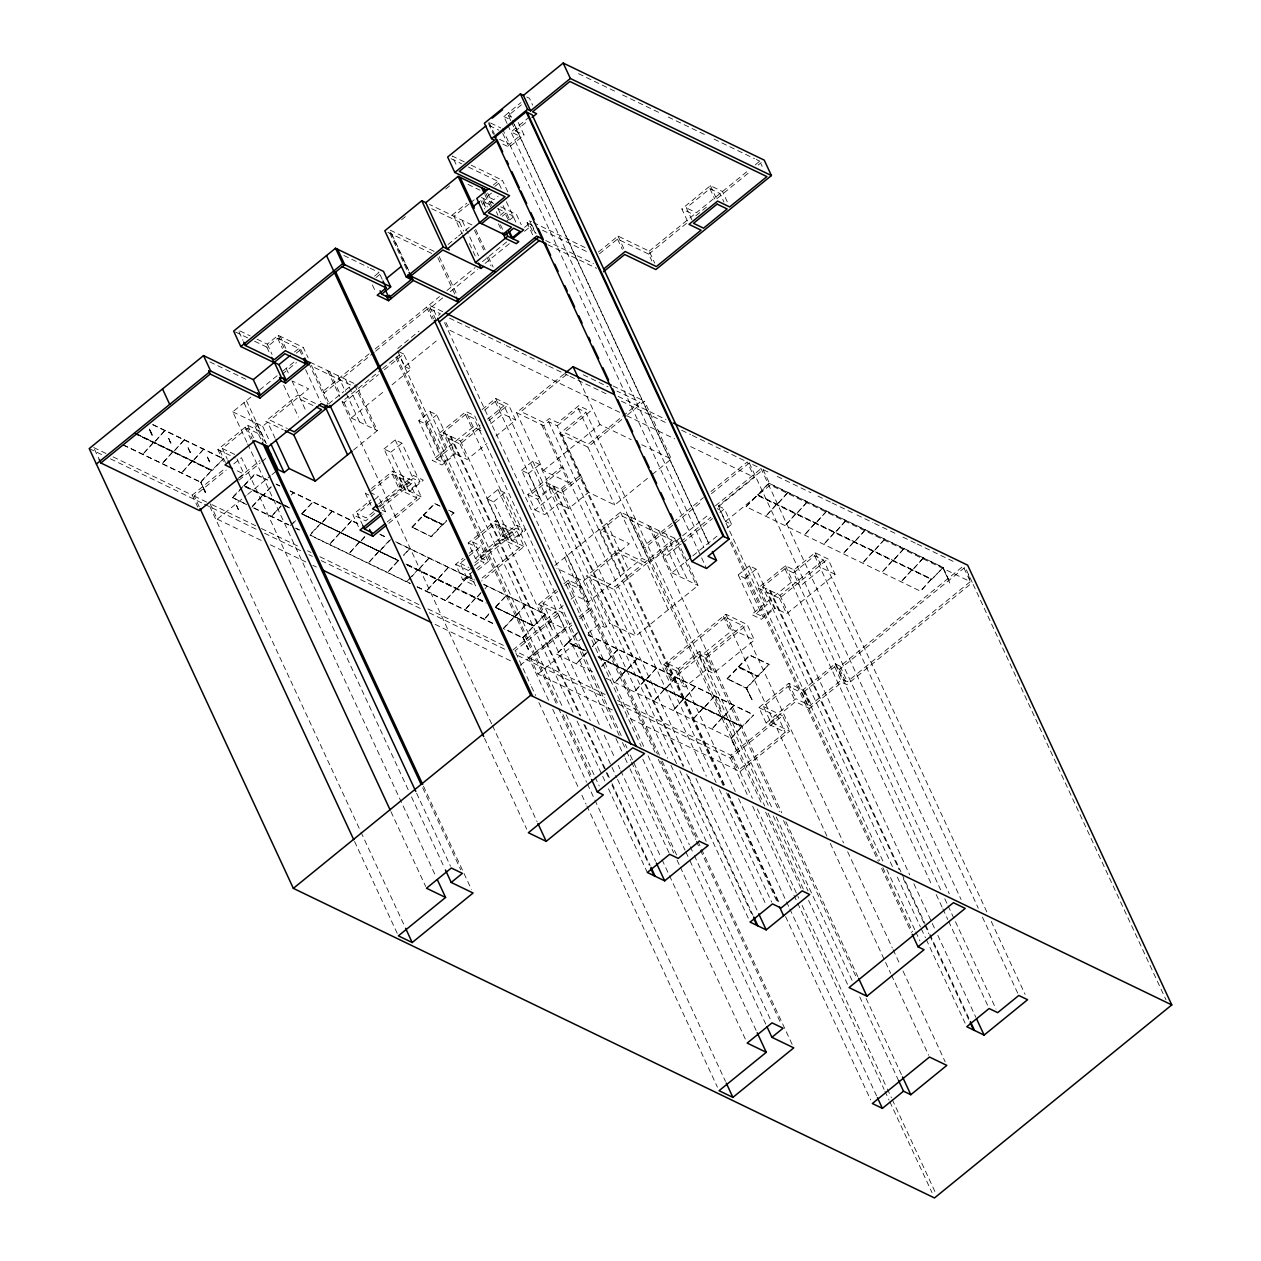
<?xml version="1.0" encoding="UTF-8"?>
<svg xmlns="http://www.w3.org/2000/svg" width="1261" height="1261" viewBox="0 0 1261 1261"><rect width="100%" height="100%" fill="white"/><g stroke="black" fill="none" stroke-linecap="round" stroke-linejoin="round"><path stroke-width="0.75" stroke-dasharray="5 3.75" d="M123.042 444.739L200.452 482.128L211.612 470.432L200.72 482.506L205.354 492.484M136.235 433.611L211.895 470.148L223.323 458.846L212.163 470.526L134.754 433.154M246.683 504.668L232.339 497.48L243.499 485.8L278.681 502.792M289.794 507.978L243.783 485.501L254.943 473.805L267.253 479.763M232.607 497.874L243.767 486.179L282.464 504.873L271.304 516.553L280.967 505.787M244.051 485.879L255.211 474.199L267.521 480.142M270.563 487.045L263.407 495.226L273.322 484.839M251.964 507.221L262.84 495.147L251.68 506.827L288.627 524.671M291.165 495.1L293.64 492.499L291.433 495.494M290.393 525.522L295.358 520.32M301.836 513.542L312.996 501.846L302.104 513.921L398.87 560.641L302.104 513.921M293.135 523.315L295.626 520.714M364.855 536.382L360.157 541.962L365.123 536.76M389.176 540.528L379.514 551.309L390.674 539.613M411.906 527.019L423.065 515.339L442.422 524.686L431.53 536.76L411.906 527.019L431.53 536.76M446.693 520.872L442.974 524.765L423.349 515.04L434.509 503.36L439.79 505.897M412.174 527.413L423.333 515.717L442.69 525.065M423.617 515.434L434.777 503.738L440.057 506.291M398.318 560.562L387.426 572.636L398.318 560.562L301.552 513.826L398.586 560.94M403.567 555.061L409.762 548.582L403.835 555.455M431.262 536.366L442.422 524.686M423.349 515.04L442.706 524.387L446.426 520.494M451.391 515.292L453.865 512.707L451.659 515.686M408.99 578.988L417.675 569.909L411.732 576.781M410.503 578.074L406.515 581.589M480.977 592.449L476.28 598.029L483.72 590.243M484.965 588.934L487.172 585.955M488.89 613.776L484.192 619.356L490.387 612.862M495.368 606.982L506.528 595.302L495.636 607.376L534.349 626.071L545.509 614.375L483.657 584.253M504.778 627.411L514.441 616.629L503.281 628.325L523.205 637.798L528.58 649.368M522.637 637.656L533.797 625.976L522.905 638.05L503.549 628.703M534.081 625.677L545.241 613.997M585.892 653.119L576.245 663.885L587.405 652.205L568.049 642.858L556.621 654.16L567.781 642.48L585.372 650.975M584.174 650.203L568.065 642.18L576.75 633.085M568.333 642.558L579.493 630.878M592.371 646.326L598.581 639.831L592.638 646.72M746.039 506.701L757.199 495.006L931.375 579.114L920.483 591.188L746.039 506.701L757.467 495.4L931.643 579.508M757.483 494.706L931.926 579.209L943.086 567.513L768.911 483.404L757.751 495.1L768.643 483.026L942.96 567.324L950.116 582.755M601.529 666.36L606.494 661.158L601.796 666.738M726.998 678.639L738.158 666.943L757.514 676.29L746.559 688.411L726.998 678.639L746.354 687.986L751.934 699.997L746.622 688.049M738.442 666.643L749.601 654.963L768.958 664.311L758.066 676.385L738.442 666.643L758.066 676.385M727.266 679.017L738.426 667.337L757.782 676.684M738.71 667.037L749.869 655.357L769.226 664.689M746.354 687.986L757.514 676.29M757.798 675.991L768.958 664.311M731.065 738.647L741.957 726.588L730.797 738.268L736.44 750.232L731.38 738.394L606.147 678.339M597.982 656.618L742.24 726.289L753.668 714.987L742.508 726.667L598.25 656.997M931.375 579.114L920.483 591.188M507.032 123.389L503.848 116.532L520.966 102.614M510.737 120.63L508.341 115.476L521.928 104.442M401.502 219.824L407.587 214.874M529.652 116.8L511.004 131.964L519.564 136.093L509.617 144.18L499.435 139.262M511.525 122.333L515.513 130.908L527.571 121.088M151.998 435.408L149.444 428.992L152.565 435.281M445.7 189.087L450.177 185.446M502.855 144.132L509.145 147.159L524.056 135.037L516.884 119.606M257.008 339.162L267.3 344.143L278.161 335.3L303.302 347.437L308.078 357.714M254.596 341.227L266.828 347.122L277.688 338.279L298.81 348.477L301.994 355.334M170.519 443.147L168.675 438.276L171.07 443.021M374.533 276.127L379.025 272.471L382.209 279.327M451.942 215.284L466.854 203.163M376.014 277.53L382.02 272.644M468.856 204.124L453.944 216.261L462.22 234.057M470.353 202.911L474.814 199.285M493.382 184.989L497.906 181.3L501.894 189.875M494.864 186.392L502.414 180.26L507.978 192.255M294.538 351.945L298.81 348.477M491.506 193.075L487.313 196.48L493.855 199.632L498.048 196.227M296.335 353.096L303.302 347.437M431.719 208.743L459.508 222.157L461.983 220.139L478.518 255.747M190.112 452.62L188.031 447.623L190.427 452.368M246.825 442.122L232.749 411.827L250.829 397.12M259.64 389.948L277.247 375.62M283.189 370.797L295.295 360.961M282.165 374.233L296.508 362.569M448.065 244.508L457.049 237.194M458.547 235.965L472.04 224.994L429.528 204.471M500.239 215.253L504.432 211.832L507.616 218.689M502.256 216.214L506.449 212.81L512.975 215.962L505.992 221.652M209.468 461.967L207.387 456.971L209.783 461.715M223.433 461.51L217.854 449.515L247.676 425.256L260.743 431.561L258.269 433.579L247.203 428.251L222.362 448.459L227.311 459.146M509.68 219.95L516.474 214.433L521.25 224.71M232.749 411.827L262.666 426.265L267.631 422.214L275.071 438.245M299.929 395.938L308.63 388.877L292.93 381.295M205.653 492.231L200.798 482.191L205.102 492.373M123.31 445.133L201.051 482.317M113.064 456.876L192.239 495.116L225.041 468.43M532.631 234.767L527.051 222.756L529.541 220.738L531.559 221.715M199.206 506.764L194.241 496.077L226.223 470.069M233.837 463.875L241.45 457.68L435.675 876.08M369.095 353.852L322.217 391.998L324.219 392.959L374.139 352.371M375.147 348.934L439.49 296.587M446.946 290.534L475.066 267.647M482.459 261.642L507.962 240.898M524.544 227.406L529.068 223.733L533.844 234.01M375.652 351.141L428.582 308.078L440.388 313.784L437.346 316.259M442.674 297.911L432.066 306.533L437.646 318.544M450.256 291.748L477.525 269.555M485.107 263.391L510.863 242.443M524.513 231.346L532.079 225.183L536.067 233.758M328.617 403.883L343.796 391.541M345.325 390.295L351.393 385.362L311.514 366.1M238.502 477.998L259.813 460.659M397.751 348.462L419.078 331.123M239.653 477.793L244.13 474.168L236.958 458.736M238.991 480.205L260.302 462.882M261.831 461.636L266.386 457.916M491.648 723.846L342.062 401.581L381.169 369.772M382.666 368.543L399.217 355.098L562.847 707.626M342.062 401.581L344.08 402.558L378.363 374.659M384.321 369.804L403.709 354.042L410.865 369.473L391.493 385.236M210.083 503.722L217.239 519.154L246.163 495.636M247.676 494.407L270.516 475.823M272.029 474.593L276.6 470.873M397.672 351.125L404.844 366.557L439.127 338.673M238.219 509.57L236.501 505.33L238.534 509.318M344.08 402.558L351.236 417.974L385.535 390.09M353.521 450.004L377.37 430.6L355.886 384.306M598.408 252.042L618.016 236.075L649.179 251.128L654.758 263.139M599.432 253.808L617.543 239.07L648.706 254.123L651.89 260.98M383.99 448.963L395.182 439.868L401.96 443.147L419.866 481.718L408.69 490.813L390.784 452.242L383.99 448.963L401.896 487.534L413.088 478.439L419.866 481.718M454.654 453.424L443.478 462.519L436.684 459.24L418.778 420.67L429.969 411.575L436.747 414.853L454.654 453.424L467.216 459.493L486.904 443.478M687.418 220.927L681.838 208.932L710.416 185.682L722.49 191.514L727.25 201.792M691.911 219.871L686.347 207.876L709.943 188.677L719.999 193.532L723.972 202.107M390.784 452.242L401.96 443.147M418.778 420.67L425.572 423.948L436.747 414.853M649.179 251.128L693.913 214.748L681.838 208.932M719.999 193.532L696.387 212.731L686.347 207.876M722.49 191.514L749.318 169.683M755.276 164.828L759.752 161.187L762.148 166.326M648.706 254.123L686.709 223.213M695.836 215.789L706.475 207.135M717.115 198.481L750.563 171.275M758.16 165.081L761.203 162.606M370.97 505.377L365.391 493.366L369.946 489.662M371.475 488.433L392.723 471.141L414.097 481.45L421.253 496.881L387.947 523.977M436.684 459.24L447.876 450.145L445.858 449.184L438.702 433.752L466.034 411.512L474.577 415.641L481.734 431.073L473.19 426.943L466.034 411.512M371.38 491.112L392.25 474.136L409.604 482.506L416.76 497.937L386.764 522.322M572.951 712.229L443.194 432.696L465.561 414.506L474.104 418.636L621.216 735.557M358.392 526.672L352.828 514.677L370.923 499.955M482.112 409.51L495.699 398.46L508.514 404.655L515.67 420.086L495.999 436.085M362.884 525.632L357.32 513.621L372.405 501.358M373.918 500.128L378.442 496.456L385.598 511.871L382.587 514.33M484.665 410.046L495.226 401.455L504.022 405.695L667.652 758.224M378.631 503.864L413.561 475.46L423.365 480.189L409.699 491.301L402.527 475.87M473.19 426.943L432.192 460.297L441.996 465.025L455.662 453.913L448.506 438.481M377.055 507.757L399.422 489.567L416.76 497.937M373.603 511.777L366.116 517.877L357.32 513.621M379.608 506.906L409.604 482.506M443.194 432.696L460.533 441.066L480.031 425.209M487.518 419.109L504.022 405.695M374.722 513.479L365.643 520.872L352.828 514.677M380.775 508.546L414.097 481.45M438.702 433.752L460.06 444.061L481.261 426.817M488.827 420.67L508.514 404.655M490.797 423.712L502.855 413.892L515.67 420.086M676.558 763.646L545.981 482.332L563.383 468.178L561.366 467.216L527.823 494.501L534.979 509.933L568.538 482.648L543.396 470.511L516.537 412.646L563.903 374.123M566.52 374.596L521.029 411.59L544.153 422.766L549.276 418.589L557.819 422.719L578.783 405.664L590.353 411.244L564.266 432.476L588.383 444.124L639.942 402.18L616.913 391.052M516.537 412.646L543.68 425.745L548.645 421.71L557.189 425.84L723.83 784.815M557.189 425.84L578.31 408.659L585.861 412.3L769.068 806.993M723.262 785.745L559.774 433.516L585.861 412.3M486.793 498.599L497.969 489.504L504.763 492.783L522.669 531.354L511.477 540.449L493.571 501.878L486.793 498.599L504.699 537.17L515.875 528.075L522.669 531.354M521.581 470.306L532.757 461.211L539.535 464.489L550.285 487.629L539.109 496.724L532.315 493.445L521.581 470.306L528.359 473.584L539.109 496.724M493.571 501.878L504.763 492.783M528.359 473.584L539.535 464.489M543.396 470.511L599.921 424.531L631.257 439.663M476.359 568.695L483.893 562.564L475.35 558.434L468.194 543.002L495.526 520.777L516.884 531.086L524.04 546.517L481.655 581.006M559.774 433.516L587.91 447.119L626.102 416.035M627.631 414.806L644.45 401.124L671.309 458.988L651.448 475.145M477.824 570.098L488.385 561.508L479.842 557.394L472.686 541.962L495.053 523.772L512.392 532.142L519.548 547.573L482.065 578.058M532.315 493.445L543.507 484.35L550.285 487.629M455.615 564.313L468.43 570.508L475.586 585.939L462.771 579.745L455.615 564.313L463.15 558.182M469.187 553.264L476.737 547.132L483.893 562.564M527.823 494.501L537.627 499.23L551.293 488.117L561.602 493.098L568.758 508.53L588.635 492.357L614.769 504.983L649.919 476.39M474.309 582.093L467.279 578.689L460.107 563.257L467.658 557.126M469.155 555.896L481.229 546.092L488.385 561.508M475.35 558.434L516.348 525.096L526.152 529.825L512.486 540.937L505.33 525.506M545.981 482.332L562.075 490.103L579.461 475.949L581.479 476.926L561.602 493.098M479.842 557.394L502.209 539.204L519.548 547.573M474.908 562.627L512.392 532.142M468.43 570.508L472.97 566.804M474.483 565.574L516.884 531.086M462.771 579.745L474.845 569.925M534.979 509.933L544.784 514.661L558.45 503.549L568.758 508.53M467.279 578.689L471.803 575.016M554.84 565.543L620.538 512.108L676.574 539.172L698.074 585.467L635.954 635.985L609.804 623.36L588.32 577.081L583.354 581.116L556.81 568.301M601.418 530.25L620.065 515.103L672.081 540.212L644.749 562.453M520.084 665.398L564.818 629.018L545.714 619.797L538.557 604.366L556.448 589.817M563.903 583.748L568.364 580.107L581.431 586.428L578.957 588.446L567.891 583.102L564.975 585.482M599.243 724.381L543.05 603.31L557.661 591.425M620.633 550.805L629.318 543.727L599.416 529.289L620.901 575.583M523.205 637.798L528.264 649.62M545.714 619.797L563.604 605.248M571.06 599.18L575.536 595.539L588.603 601.844L642.022 558.402L650.061 562.28L709.045 514.299M512.928 649.967L557.646 613.587L564.818 629.018M548.393 622.036L552.223 629.87L548.945 621.894M619.167 735.384L562.154 612.531L514.929 650.944L528.753 657.611L549.418 702.125M671.64 523.473L642.905 546.848L644.907 547.826L702.393 501.074M673.153 522.243L703.402 497.638M710.968 491.491L747.269 461.967L754.425 477.383L716.611 508.151M711.456 493.681L749.27 462.929L761.092 468.635L961.087 899.503M528.753 657.611L571.375 622.95M578.988 616.755L589.644 608.101L591.645 609.063L579.477 618.978M715.397 505.803L761.092 468.635M668.251 609.709L646.767 563.415L618.615 549.828L586.318 576.104L614.454 589.691L676.574 539.172M612.294 709.927L537.927 674.02L530.771 658.589L571.864 625.157M727.093 527.965L731.569 524.324L725.532 521.423L718.376 505.992L763.094 469.612L768.406 472.166M679.301 542.987L662.75 556.432L664.768 557.409L681.161 544.074M680.798 541.757L710.889 517.294M682.658 542.86L712.481 518.602M719.936 512.533L724.397 508.892L731.569 524.324M537.927 674.02L580.549 639.359M588.162 633.164L598.817 624.494L604.839 627.411L609.804 623.36M725.532 521.423L770.266 485.044L970.308 581.636L847.313 681.681L842.285 679.253L835.129 663.822L802.831 690.098L788.755 683.304L758.933 707.563L766.105 722.994L785.193 732.215L737.984 770.613L626.449 716.768M650.44 526.546L671.924 572.841L691.312 557.078M692.809 555.865L718.139 535.247M738.221 574.921L749.397 565.826L756.19 569.105L774.096 607.676L786.659 613.744L835.113 574.338L827.941 558.907L815.126 552.712L794.004 569.893L785.461 565.763L758.129 588.004L765.301 603.42L767.303 604.397L756.127 613.492L738.221 574.921L744.999 578.2L762.905 616.771L774.096 607.676M744.999 578.2L756.19 569.105M663.712 664.799L725.832 614.265L747.19 624.589L754.362 640.021L713.363 673.374L706.065 669.843L698.909 654.412L677.788 671.593L663.712 664.799L670.868 680.231L684.944 687.024L706.065 669.843M724.413 784.815L668.204 663.759L725.359 617.26L742.697 625.645L843.53 842.852M892.378 866.48L762.621 586.948L784.988 568.758L793.532 572.888L940.643 889.809M793.532 572.888L814.653 555.707L823.449 559.947L987.095 912.475M668.204 663.759L678.26 668.614L699.382 651.433L706.664 654.948L779.393 811.627M670.868 680.231L732.988 629.696L754.362 640.021M835.113 574.338L822.298 568.144L801.176 585.325L792.633 581.195L751.635 614.548L761.423 619.277L775.089 608.165L767.933 592.733M706.664 654.948L742.697 625.645M762.621 586.948L779.976 595.318L823.449 559.947M698.909 654.412L706.192 657.943L747.19 624.589M758.129 588.004L779.487 598.313L827.941 558.907M715.192 696.072L722.049 711.756M746.307 688.301L752.25 699.745M740.002 771.59L789.701 731.159L770.597 721.938L763.425 706.507L788.283 686.299L802.359 693.093L809.515 708.524L841.812 682.248L846.84 684.676L972.326 582.614L965.154 567.182L839.684 669.244L834.656 666.817L802.359 693.093M949.801 583.008L942.708 567.198L949.864 582.629M766.105 722.994L795.912 698.736L809.988 705.529L842.285 679.253M770.597 721.938L795.439 701.731L809.515 708.524M617.527 700.47L730.828 755.181L778.037 716.784L785.193 732.215M835.129 663.822L840.157 666.249L963.152 566.205L970.308 581.636L967.502 571.17M618.773 704.3L730.355 758.176L782.529 715.744L789.701 731.159M578.547 73.69L615.494 91.533M622.524 94.922L661.237 113.616M668.267 117.021L682.343 123.814M684.108 124.666L705.214 134.848M714.01 139.104L754.472 158.634M756.237 159.485L759.752 161.187M526.783 97.002L529.462 98.295L532.646 105.152M508.341 115.476L511.761 117.131M503.848 116.532L510.689 119.827M515.513 130.908L524.056 135.037M490.576 123.011L500.759 127.928M489.41 125.674L498.836 130.214M464.269 161.849L452.147 155.986L456.923 166.279M471.204 165.191L502.414 180.26M451.107 158.713L461.51 163.725M468.446 167.082L497.906 181.3M467.973 184.374L480.031 190.206M493.776 203.462L481.292 197.441L486.068 207.718M500.759 206.836L516.474 214.433M533.324 222.566L586.302 248.149M489.473 204.613L482.821 201.397L486.005 208.254M497.78 208.632L504.432 211.832M527.051 222.756L532.079 225.183M542.514 230.227L587.721 252.058M545.777 240.552L593.458 263.581M547.936 244.807L596.626 268.325M434.115 251.38L389.318 229.738L408.328 270.689M387.836 232.245L435.077 255.053M404.166 264.069L406.184 265.046M343.843 255.479L368.48 267.379M370.23 268.23L379.025 272.471M613.114 385.992L644.45 401.124M583.228 374.785L608.038 386.78M442.706 311.672L429.055 305.083L436.211 320.515M618.205 396.411L666.06 419.535M449.499 318.166L486.714 336.151M488.48 337.002L504.432 344.71M506.213 345.561L546.975 365.249M548.756 366.1L568.254 375.51M570.019 376.377L609.016 395.197M621.421 401.187L667.51 423.444M681.681 430.285L690.539 434.572M692.321 435.423L747.269 461.967M777.265 476.437L810.902 492.688M817.979 496.109L830.368 502.099M832.134 502.95L855.163 514.062M856.928 514.914L872.864 522.606M874.63 523.457L895.877 533.718M902.955 537.139L915.344 543.128M917.125 543.98L956.074 562.784M619.718 412.347L449.562 330.177L445.59 321.602M626.812 415.767L674.667 438.875M690.618 446.583L754.425 477.383M641.707 444.707L671.309 458.988M399.185 351.851L403.709 354.042M718.376 505.992L724.397 508.892M717.225 508.656L719.905 509.948L883.551 862.477M404.844 366.557L410.865 369.473M353.884 383.344L309.891 362.096L329.184 403.646M239.858 330.886L250.151 335.852M235.397 331.958L247.613 337.853M351.236 417.974L377.37 430.6M671.924 572.841L698.074 585.467M756.127 613.492L762.905 616.771M315.439 403.441L297.927 394.977L265.614 421.253L283.315 429.796M312.964 405.459L297.454 397.972L270.122 420.197L287.35 428.519M209.909 361.923L245.942 379.325M401.896 487.534L399.895 486.573L392.723 471.141M408.69 490.813L421.253 496.881M504.699 537.17L502.682 536.209L495.526 520.777M511.477 540.449L524.04 546.517M448.585 510.153L453.865 512.707M450.618 511.383L454.133 513.085M369.899 492.326L378.442 496.456M472.686 541.962L481.229 546.092M365.391 493.366L368.811 495.021M468.194 543.002L476.737 547.132M382.178 510.232L385.598 511.871M763.425 706.507L782.529 715.744M222.362 448.459L237.982 456.009M460.107 563.257L468.903 567.513M543.05 603.31L562.154 612.531M758.933 707.563L778.037 716.784M217.854 449.515L235.255 457.901M538.557 604.366L557.646 613.587M152.676 424.468L223.055 458.452M276.049 484.003L279.564 485.706M290.125 490.797L360.504 524.781M379.86 534.128L386.891 537.533M395.686 541.773L474.861 580.013M588.02 634.74L753.4 714.593M152.944 424.862L223.323 458.846M276.317 484.397L279.832 486.1M290.393 491.191L360.772 525.175M380.128 534.522L387.159 537.911M397.719 543.018L475.129 580.391M483.925 584.647L545.509 614.375M588.288 635.118L753.668 714.987M237.289 470.857L244.13 474.168M243.783 485.501L289.526 507.584M407.398 564.502L483.058 601.04M568.065 642.18L585.656 650.676M405.916 564.045L483.326 601.434M495.636 607.376L534.349 626.071M135.952 433.91L211.612 470.432M283.961 505.33L289.242 507.884M407.114 564.802L486.289 603.042M533.797 625.976L495.084 607.282L534.065 626.354M599.448 657.769L741.957 726.588M134.47 433.437L211.88 470.826M407.382 565.196L484.791 602.569M599.716 658.147L742.225 726.966M232.339 497.48L246.415 504.274M295.673 528.075L299.188 529.762M410.03 583.291L309.749 534.869L320.909 523.173L310.017 535.247L410.298 583.67M417.076 586.68L492.72 623.218M253.713 508.057L288.895 525.049M295.941 528.454L299.456 530.156M417.344 587.074L492.988 623.612M556.621 654.16L593.836 672.381M93.708 447.545L106.034 453.487M194.241 496.077L208.065 502.761M211.848 504.589L259.671 527.681M261.437 528.532L298.636 546.486M307.479 550.758L311.026 552.476M319.884 556.747L419.062 604.649M427.92 608.921L504.069 645.695M530.771 658.589L605.122 694.496M89.216 448.585L103.386 455.426M110.479 458.846L202.564 503.328M204.345 504.179L257.465 529.841M264.558 533.261L301.742 551.215M308.835 554.635L312.381 556.353M321.224 560.625L420.417 608.511M429.26 612.799L505.425 649.573M517.814 655.547L604.602 697.459M217.239 519.154L263.281 541.395M270.374 544.815L305.792 561.917M312.87 565.338L316.416 567.056M435.077 624.353L513.006 661.978M943.086 567.513L931.926 579.209M973.145 584.395L1165.984 999.815M710.416 185.682L716.784 199.396M709.943 188.677L714.719 198.954M991.225 921.381L1025.114 994.377M815.126 552.712L822.298 568.144M814.653 555.707L978.3 908.235M982.429 917.125L1017.958 993.684M763.094 469.612L770.266 485.044M749.27 462.929L949.281 893.797M840.157 666.249L847.313 681.681M794.004 569.893L801.176 585.325M839.684 669.244L846.84 684.676M944.773 898.699L947.263 904.042M948.083 905.824L996.017 1009.084M834.656 666.817L841.812 682.248M785.461 565.763L792.633 581.195M784.988 568.758L932.1 885.679M936.229 894.585L942.014 907.037M942.85 908.818L947.799 919.505M948.635 921.287L988.293 1006.751M618.016 236.075L624.384 249.804M617.543 239.07L622.319 249.363M779.976 595.318L909.717 874.85M913.862 883.756L934.511 928.269M937.821 935.378L975.841 1017.28M779.487 598.313L786.659 613.744M770.424 590.715L901 872.013M901.82 873.794L924.959 923.651M925.795 925.432L929.105 932.557M929.924 934.338L969.599 1019.802M769.415 590.227L899.172 869.759M903.302 878.649L923.966 923.162M924.786 924.943L928.916 933.849M929.751 935.63L968.59 1019.314M897.343 877.152L920.483 927.008M921.302 928.79L925.432 937.695M926.268 939.477L965.106 1023.16M749.397 565.826L767.303 604.397M804.833 691.075L812.005 706.507M886.846 869.601L914.95 930.129M915.77 931.911L919.915 940.816M802.831 690.098L809.988 705.529M731.585 541.836L879.516 860.538M882.826 867.663L912.586 931.753M730.403 542.64L878.334 861.342M881.644 868.466L911.404 932.557M788.755 683.304L795.912 698.736M788.283 686.299L795.439 701.731M508.813 112.497L511.209 117.636M514.393 124.492L708.808 543.349M512.392 120.662L709.076 544.374M847.66 851.758L892.284 947.894M893.119 949.675L899.723 963.924M903.034 971.049L945.183 1061.841M507.82 125.107L703.843 547.384M502.461 128.748L700.801 556.038M701.62 557.819L706.586 568.506M502.776 133.445L509.145 147.159M725.832 614.265L732.988 629.696M725.359 617.26L827.011 836.264M830.321 843.388L890.644 973.35M891.48 975.131L928.663 1055.252M723.341 616.298L730.513 631.729M488.89 122.191L494.454 134.186M488.559 123.515L493.398 134.233M529.541 220.738L535.105 232.733M674.572 538.195L696.056 584.489M666.281 534.191L687.765 580.486M506.37 201.713L516.159 222.819M658.731 530.55L680.231 576.844M503.139 205.685L510.421 221.384M648.438 525.569L781.773 812.825M785.902 821.715L857.795 976.629M579.571 380.696L599.921 424.531M783.522 820.533L856.251 977.212M866.181 998.57L901.71 1075.129M497.985 208.538L501.295 215.663M706.192 657.943L713.363 673.374M704.931 657.328L712.102 672.759M487.676 193.075L492.279 202.958M496.345 211.722L497.969 215.237M699.382 651.433L772.93 809.893M776.24 817.002L853.098 982.587M859.718 996.836L898.557 1080.519M485.879 193.39L491.443 205.385M500.444 224.773L502.84 229.912M484.902 194.651L490.482 206.662M498.442 223.796L501.626 230.653M773.214 815.914L808.033 890.928M483.294 198.403L487.282 206.977M630.595 516.963L764.749 805.984M768.059 813.109L803.588 889.667M808.553 900.354L848.227 985.803M628.577 515.985L650.061 562.28M578.31 408.659L761.534 803.352M765.679 812.273L801.318 889.068M480.819 200.436L484.791 208.995M620.538 512.108L642.022 558.402M732.83 756.159L752.407 798.339M757.372 809.026L798.765 898.179M802.075 905.303L886.483 1087.171M887.318 1088.952L891.448 1097.874M892.284 1099.655L935.315 1192.37M587.91 447.119L614.769 504.983M730.828 755.181L737.984 770.613M730.355 758.176L748.53 797.346M752.659 806.252L793.169 893.497M793.989 895.278L884.071 1089.346M884.891 1091.128L889.037 1100.033M889.856 1101.799L932.005 1192.607M475.649 229.392L486.793 253.398M488.385 256.834L493.161 267.111M678.26 668.614L735.289 791.451M738.583 798.576L785.698 900.07M786.533 901.851L789.008 907.179M789.827 908.96L876.616 1095.919M474.53 230.337L483.609 249.914M486.919 257.039L491.049 265.945M677.788 671.593L684.944 687.024M675.77 670.631L682.942 686.063M606.872 523.22L628.356 569.515M561.775 434.493L588.635 492.357M728.543 793.721L779.771 904.105M785.556 916.574L870.689 1099.955M727.975 793.736L779.377 904.468M726.572 792.87L777.816 903.254M665.729 665.776L672.885 681.208M459.508 222.157L463.638 231.062M469.423 243.531L475.208 255.983M548.645 421.71L716.106 782.466M719.432 789.607L771.653 902.119M543.68 425.745L706.349 776.209M711.314 786.88L765.853 904.389M541.678 424.784L568.538 482.648M614.454 589.691L635.954 635.985M562.075 490.103L692.652 771.417M695.962 778.526L757.94 912.066M553.784 486.1L683.525 765.632M688.49 776.303L752.959 915.187M552.775 485.611L683.352 766.924M686.662 774.049L752.77 916.479M551.293 488.117L558.45 503.549M679.868 770.77L750.122 922.106M439.222 256.598L456.577 293.986M532.757 461.211L543.507 484.35M437.882 257.748L455.394 295.468M670.962 765.348L708.146 845.469M583.354 581.116L604.839 627.411M495.699 398.46L502.855 413.892M567.119 555.565L588.603 601.844M495.226 401.455L661.331 759.327M662.167 761.108L699.351 841.229M575.315 577.239L657.407 754.094M660.717 761.218L697.081 839.558M697.9 841.339L792.113 1044.297M537.627 499.23L544.784 514.661M564.629 557.583L654.979 752.25M658.289 759.358L695.489 839.479M696.308 841.26L699.619 848.385M700.438 850.166L781.426 1024.657M568.364 580.107L575.536 595.539M567.891 583.102L643.93 746.906M648.059 755.812L689.389 844.823M690.208 846.604L693.518 853.729M694.338 855.51L771.196 1021.095M444.518 322.674L641.218 746.433M642.811 759.201L685.022 850.119M685.842 851.9L689.152 859.04M689.988 860.822L766.105 1024.83M428.582 308.078L433.548 318.749M426.565 307.101L432.145 319.112M391.856 234.183L409.368 271.903M389.838 233.222L407.35 270.926M625.346 744.447L627.001 748.009M630.295 755.134L678.229 858.41M622.477 742.508L625.787 749.633M626.607 751.414L630.736 760.32M631.572 762.101L673.721 852.893M677.031 860.018L679.506 865.361M680.325 867.142L756.364 1030.946M465.561 414.506L612.657 731.427M615.967 738.552L624.242 756.348M625.062 758.129L629.192 767.035M630.027 768.816L669.686 854.28M497.969 489.504L515.875 528.075M604.208 735.068L614.942 758.208M618.253 765.332L619.908 768.895M620.727 770.676L661.237 857.921M662.057 859.703L668.661 873.936M669.496 875.717L745.535 1039.521M548.693 621.783L552.223 629.87M540.559 605.327L547.731 620.759M502.84 527.524L509.996 542.955M501.831 527.051L509.003 542.482M460.533 441.066L590.29 720.598M593.6 727.723L616.739 777.58M617.559 779.361L655.578 861.263M460.06 444.061L467.216 459.493M495.053 523.772L502.209 539.204M450.981 436.464L580.738 715.996M584.868 724.886L606.352 771.18M607.187 772.961L611.317 781.867M612.137 783.648L650.156 865.55M449.972 435.975L579.729 715.507M583.859 724.413L605.359 770.692M606.178 772.473L608.653 777.816M611.963 784.941L649.147 865.062M577.081 721.134L601.875 774.538M602.695 776.319L605.185 781.662M608.48 788.787L647.334 872.47M372.405 284.939L375.589 291.795M429.969 411.575L447.876 450.145M566.157 714.735L594.262 775.279M595.082 777.06L599.211 785.966M396.852 356.705L558.828 705.671M562.958 714.577L591.898 776.902M395.67 357.525L557.646 706.491M558.481 708.272L590.7 777.706M425.572 423.948L443.478 462.519M522.952 637.672L528.327 649.242M552.728 709.249L586.617 782.246M587.437 784.027L594.057 798.276M594.877 800.057L725.453 1081.355M515.765 652.725L530.645 684.77M531.464 686.551L535.594 695.457M538.904 702.566L578.578 788.03M581.873 795.155L586.018 804.061M586.838 805.842L717.414 1087.155M395.182 439.868L413.088 478.439M400.052 477.887L407.208 493.319M399.043 477.415L406.2 492.846M354.704 385.125L375.368 429.638M392.25 474.136L399.422 489.567M345.577 379.34L367.077 425.635M338.043 375.699L345.482 391.714M346.302 393.495L359.527 421.994M329.751 371.696L340.092 393.984M327.734 370.718L339.682 396.443M492.484 725.627L537.107 821.762M484.555 738.363L526.704 829.171M308.677 362.853L327.781 403.993M300.812 349.455L303.996 356.311M305.635 369.709L320.499 401.755M280.178 336.261L285.743 348.272M278.161 335.3L284.529 349.013M277.688 338.279L282.464 348.572M286.184 368.37L288.659 373.713M291.969 380.822L306.013 411.102M267.3 344.143L272.077 354.42M266.828 347.122L270.012 353.978M283.678 385.109L298.558 417.155M238.944 331.769L242.916 340.344M262.666 426.265L269.271 440.499M246.415 400.699L266.323 443.573M256.629 423.349L265.377 442.201M254.627 422.372L263.376 441.24M423.491 786.186L471.425 889.446M243.94 402.732L260.743 438.923M422.719 787.889L460.738 869.791M247.676 425.256L254.044 438.97M247.203 428.251L252.168 438.923M416.619 793.232L450.508 866.228M245.186 427.274L250.766 439.269M247.645 443.904L408.186 789.749M411.496 796.873L444.597 868.183M390.957 811.674L425.666 886.451M219.871 450.476L225.435 462.488M236.501 505.33L238.282 509.192M207.387 456.971L209.531 461.589M188.031 447.623L190.175 452.242M200.798 482.191L205.417 492.121M209.72 506.323L360.142 830.353M360.961 832.134L404.765 926.504M168.675 438.276L170.771 443.273M354.577 841.481L397.546 934.07M192.239 495.116L197.804 507.111M149.444 428.992L152.313 435.155M149.381 429.355L152.25 435.534M94.512 449.247L99.288 459.54M153.558 442.406L142.666 454.48L153.558 442.406M165.002 430.411L154.11 442.485L165.002 430.411M172.899 451.753L162.007 463.827L172.899 451.753M184.342 439.758L173.451 451.832L184.342 439.758M192.255 461.1L181.363 473.159L192.255 461.1M203.699 449.105L192.807 461.179L203.699 449.105M332.352 511.194L321.46 523.268L332.352 511.194M340.265 532.52L329.373 544.594L340.265 532.52M351.709 520.541L340.817 532.615L351.709 520.541M359.606 541.867L348.714 553.942L359.606 541.867M378.962 551.215L368.07 563.289L378.962 551.215M429.118 557.914L418.226 569.988L429.118 557.914M437.031 579.256L426.139 591.314L437.031 579.256M448.475 567.261L437.583 579.335L448.475 567.261M456.372 588.588L445.48 600.662L456.372 588.588M467.815 576.608L456.923 588.682L467.815 576.608M475.728 597.935L464.836 610.009L475.728 597.935M525.884 604.649L514.992 616.724L525.884 604.649M617.937 649.179L607.045 661.253L617.937 649.179M776.555 504.353L765.663 516.427L776.555 504.353M787.999 492.373L777.107 504.447L787.999 492.373M625.834 670.505L614.942 682.579L625.834 670.505M637.278 658.526L626.386 670.6L637.278 658.526M795.896 513.7L785.02 525.774L795.896 513.7M807.339 501.72L796.463 513.794L807.339 501.72M645.191 679.852L634.299 691.926L645.191 679.852M656.634 667.873L645.742 679.947L656.634 667.873M815.252 523.047L804.36 535.121L815.252 523.047M826.696 511.068L815.804 523.142L826.696 511.068M664.547 689.2L653.655 701.274L664.547 689.2M675.991 677.22L665.099 689.294L675.991 677.22M834.609 532.394L823.717 544.468L834.609 532.394M846.052 520.415L835.16 532.473L846.052 520.415M683.903 698.547L673.011 710.621L683.903 698.547M695.347 686.567L684.455 698.626L695.347 686.567M853.965 541.741L843.073 553.815L853.965 541.741M865.409 529.746L854.517 541.82L865.409 529.746M703.244 707.894L692.368 719.968L703.244 707.894M714.703 695.899L703.811 707.973L714.703 695.899M873.321 551.089L862.429 563.147L873.321 551.089M884.765 539.093L873.873 551.167L884.765 539.093M722.6 717.241L711.708 729.315L722.6 717.241M734.044 705.246L723.152 717.32L734.044 705.246M892.662 560.42L881.77 572.494L892.662 560.42M904.105 548.44L893.214 560.514L904.105 548.44M912.018 569.767L901.126 581.841L912.018 569.767M923.462 557.788L912.57 569.862L923.462 557.788M618.142 552.822L590.81 575.048L614.942 586.712L642.275 564.471L618.142 552.822"/><path stroke-width="1.5" d="M603.578 271.682L624.699 254.501L655.878 269.555L771.417 175.563L570.35 78.481L530.597 110.826L523.425 95.395L520.415 93.929L484.382 123.247L491.554 138.663L494.564 140.129L454.811 172.458L447.639 157.042L485.926 125.895M492.216 118.171L502.603 109.723M303.586 358.77L305.966 363.909L286.089 380.081L281.566 377.89L260.444 395.071L253.288 379.64L203.525 355.618L89.216 448.585L293.356 888.359L934.48 1197.95L1171.784 1004.922L967.644 565.164L673.153 422.955M380.081 290.755L381.673 294.176L390.689 286.846L383.517 271.414L335.521 248.244L233.648 331.107L240.804 346.539L273.984 362.553L271.604 357.415M523.425 95.395L563.194 63.05L764.245 160.131L771.417 175.563M491.554 138.663L527.587 109.36L530.597 110.826M494.927 137.228L526.105 111.866L532.126 114.783L729.11 539.125L707.988 556.306L716.532 560.42L706.586 568.506L691.895 561.571L494.927 137.228L496.046 137.622M96.388 464.016L210.682 371.049L260.444 395.071M240.804 346.539L342.677 263.675L390.689 286.846M488.858 188.677L476.784 198.481L483.956 213.913L487.975 215.852L447.292 248.953L425.792 202.658L421.773 200.72L384.81 230.795L406.31 277.073L411.338 279.501L388.971 297.691L381.673 294.176M99.288 459.54L100.88 462.976L210.209 374.044L259.971 398.066L281.093 380.885L285.616 383.076L310.458 362.853L285.333 350.731L274.457 359.558L245.312 345.482L243.72 342.062M245.312 345.482L344.694 264.637L337.538 249.205M496.582 141.09L459.303 171.417L509.57 195.691L488.448 212.873L523.63 229.865L512.77 238.707L509.586 231.835M425.792 202.658L458.106 176.382L486.257 189.985M532.095 117.415L536.634 113.726L532.599 111.788L569.877 81.476L766.909 176.619L729.646 206.93L717.588 201.114L689.01 224.348L701.069 230.18L656.35 266.56L625.172 251.506L604.066 268.688M253.288 379.64L284.86 353.71L305.966 363.909M281.566 377.89L274.409 362.459L278.933 364.65L290.282 355.413M472.434 207.245L479.416 201.571M386.276 278.634L401.187 266.497M383.013 281.045L386.197 287.902L377.181 295.232L388.498 300.685L413.34 280.478L458.578 302.325L456.198 297.186M406.31 277.073L443.273 247.014L449.294 249.93M483.956 213.913L505.078 196.732L454.811 172.458M409.147 272.471L410.802 276.033L442.784 250.009L480.993 268.451L483.483 266.434M481.607 223.654L489.993 216.829L511.603 227.264L503.218 234.089M463.039 235.839L475.429 262.556L507.742 236.28L518.791 241.608L516.316 243.641L505.251 238.297L502.776 232.954M324.061 407.602L327.103 405.128M238.156 479.007L199.396 510.547L100.88 462.976M456.577 301.347L536.697 236.17L542.246 238.849M285.049 430.631L293.766 434.84L329.058 406.137M538.715 237.147L329.373 407.429L321.334 403.536L267.915 446.993L254.832 440.688L225.025 464.931L232.166 468.383M439.238 321.965L539.251 240.615M266.969 445.637L278.114 469.644L284.151 472.56L289.116 468.509L315.25 481.135L352.024 451.217M377.118 505.094L372.562 508.798L379.403 512.108M381.106 512.928L359.984 530.109L372.799 536.303L386.433 525.207M362.884 525.632L364.476 529.053L381.074 515.56M565.432 372.878L573.061 366.667L611.364 385.157M385.267 523.551L373.272 533.308L364.476 529.053M691.895 561.571L723.073 536.209L729.11 539.125M293.356 888.359L530.645 695.331L1171.784 1004.922M451.217 882.448L462.393 873.353L451.343 868.009L426.486 888.233L445.59 897.454L398.381 935.851L412.205 942.534L473.08 893.009L451.217 882.448L445.417 869.964M597.32 791.955L644.529 753.542L632.723 747.836L528.359 832.733L546.202 841.355L603.341 794.856L597.32 791.955L591.535 779.487M664.673 880.84L708.146 845.469L699.351 841.229L678.229 858.41L669.686 854.28L647.334 872.47L664.673 880.84L656.398 863.028M766.199 929.877L809.688 894.506L802.154 890.865L781.032 908.046L772.489 903.916L750.122 922.106L766.199 929.877L758.759 913.847M771.905 1037.314L783.081 1028.204L772.031 1022.876L747.174 1043.083L766.278 1052.304L719.069 1090.702L732.893 1097.385L793.768 1047.859L771.905 1037.314L766.94 1026.612M918.008 946.806L965.217 908.409L953.411 902.703L849.047 987.584L866.89 996.206L924.045 949.722L918.008 946.806L912.223 934.338M882.401 1108.372L903.507 1091.191L910.805 1094.721L946.838 1065.403L929.483 1057.033L872.344 1103.517L882.401 1108.372L877.435 1097.7M984.1 1035.092L1027.589 999.721L1018.793 995.465L997.672 1012.646L989.128 1008.532L966.761 1026.722L984.1 1035.092L976.66 1019.061M534.223 238.187L546.202 243.972M475.429 262.556L495.541 272.25M410.802 276.033L459.051 299.33M446.252 313.39L614.659 394.709M342.204 266.67L386.197 287.902M333.676 271.005L335.694 271.966L532.662 696.308M318.891 405.096L326.079 408.564L347.563 454.858M316.401 407.114L321.571 409.62L294.239 431.845L289.068 429.355M268.94 453.235L270.957 454.212M321.728 569.609L431.53 622.635M563.194 63.05L570.35 78.481M970.418 1021.583L974.548 1030.473M970.245 1022.876L973.555 1030.001M520.415 93.929L527.587 109.36M527.098 112.355L724.082 536.697M526.105 111.866L723.073 536.209M712.386 551.514L716.532 560.42M496.866 139.404L502.666 151.887M506.812 160.793L508.467 164.371M511.777 171.496L519.217 187.542M520.872 191.105L526.672 203.588M530.802 212.51L534.112 219.635M538.258 228.556L543.223 239.243M544.878 242.806L550.663 255.289M554.808 264.211L558.119 271.336M564.739 285.601L567.214 290.96M568.869 294.522L574.669 307.006M578.799 315.912L582.109 323.052M588.745 337.302L590.4 340.88M592.875 346.223L598.676 358.707M602.805 367.613L608.606 380.097M612.736 389.019L614.391 392.581M617.701 399.705L625.157 415.752M626.812 419.33L632.596 431.798M636.742 440.72L640.052 447.844M644.182 456.766L649.147 467.468M650.802 471.031L656.603 483.515M660.732 492.42L664.043 499.561M670.679 513.826L673.153 519.169M674.808 522.732L680.609 535.216M684.739 544.121L690.539 556.605M858.631 978.394L866.89 996.206M573.061 366.667L578.767 378.93M902.545 1076.91L910.805 1094.721M508.577 231.362L511.761 238.219L520.147 231.394L513.605 228.241L505.22 235.066L479.59 222.677L458.106 176.382M506.102 232.765L507.742 236.28M898.557 1080.519L903.507 1091.191M483.735 188.772L485.17 191.861M481.734 187.794L484.114 192.933M460.107 177.36L474.435 208.223M779.471 906.817L783.601 915.722M478.518 263.108L480.993 268.451M421.773 200.72L443.273 247.014M753.779 916.968L757.908 925.858M753.605 918.26L756.899 925.385M437.646 318.544L636.206 746.307M434.367 320.53L631.067 744.289M410.156 273.621L413.34 280.478M408.942 274.362L411.338 279.501M407.666 274.977L409.321 278.539M757.183 1032.727L766.278 1052.304M389.381 295.232L390.973 298.668M384.983 289.132L388.971 297.691M386.102 295.547L388.498 300.685M650.991 867.332L655.121 876.222M650.802 868.624L654.112 875.749M726.289 1083.136L732.893 1097.385M335.521 248.244L342.677 263.675M326.52 255.573L530.645 695.331M537.943 823.543L546.202 841.355M330.004 405.427L483.72 736.582M375.463 504.321L377.055 507.757M304.799 358.029L307.983 364.886M369.615 529.447L372.799 536.303M278.933 364.65L286.089 380.081M283.221 377.922L285.616 383.076M279.501 377.465L281.093 380.885M293.766 434.84L315.25 481.135M257.575 392.928L259.971 398.066M275.891 440.026L289.116 468.509M270.926 444.061L284.151 472.56M264.968 444.66L422.671 784.405M262.398 442.485L421.079 784.326M252.988 440.704L415.799 791.451M203.525 355.618L210.682 371.049M208.617 370.608L210.209 374.044M437.331 879.642L445.59 897.454M228.146 460.927L390.122 809.893M162.527 388.971L169.683 404.387M405.585 928.285L412.205 942.534M200.026 508.546L353.758 839.716M717.099 204.109L693.503 223.307L703.559 228.162L727.156 208.963L717.099 204.109"/></g></svg>
